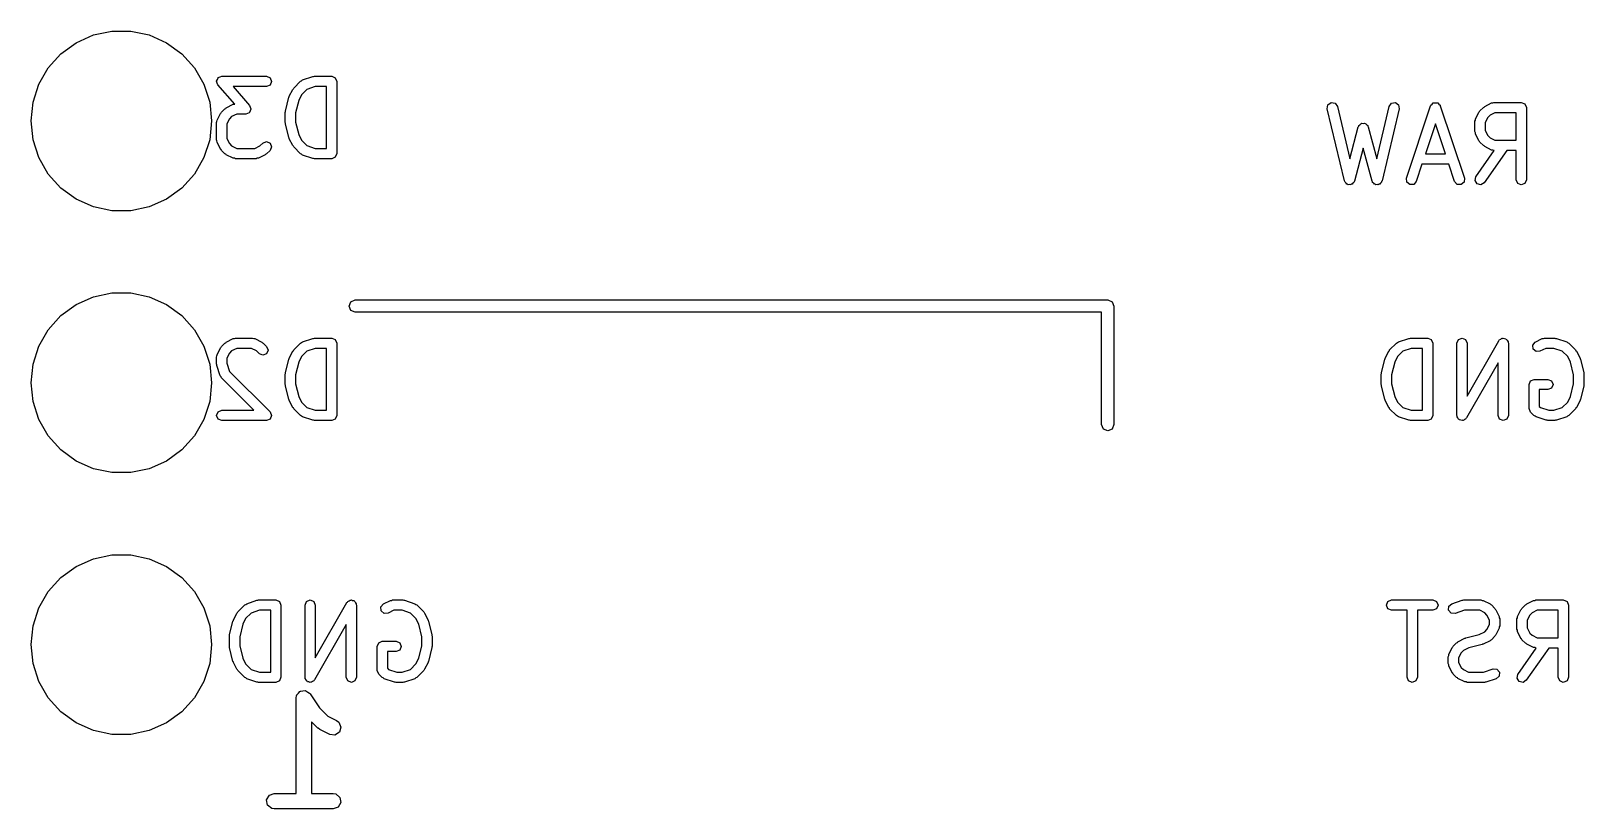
# Model space of a CAD drawing. Extents: x 129 to 198.8, y -112.3 to -31.2.
# Drawn here: x 129 to 144.07, y -38.73 to -31.18 of the extents above; entities that cross this region are included whole.
import ezdxf

# ---------------------------------------------------------------- set-up
doc = ezdxf.new("R2010")
doc.units = 0
doc.layers.add('BLACK', color=7, linetype='CONTINUOUS')

msp = doc.modelspace()

# ---------------------------------------------------------------- linework, layer by layer
at = {"layer": 'BLACK', "linetype": 'CONTINUOUS'}
for p, q in [((129.609, -31.2206), (129.788, -31.1825)), ((129.788, -31.1825), (129.972, -31.1825)), ((129.972, -31.1825), (130.151, -31.2206)), ((129.294, -31.4028), (129.442, -31.2951)), ((129.442, -31.2951), (129.609, -31.2206)), ((130.151, -31.2206), (130.318, -31.2951)), ((130.318, -31.2951), (130.466, -31.4028)), ((129.171, -31.5389), (129.294, -31.4028)), ((130.466, -31.4028), (130.589, -31.5389)), ((129.079, -31.6976), (129.171, -31.5389)), ((130.589, -31.5389), (130.681, -31.6976)), ((130.812, -31.6516), (130.819, -31.6353)), ((130.819, -31.6353), (130.82, -31.6346)), ((130.82, -31.6346), (130.821, -31.633)), ((130.821, -31.633), (130.838, -31.6274)), ((130.838, -31.6274), (130.854, -31.6207)), ((130.854, -31.6207), (131.287, -31.6207)), ((131.287, -31.6207), (131.323, -31.6353)), ((131.323, -31.6353), (131.337, -31.6707)), ((131.638, -31.6566), (131.738, -31.6232)), ((131.738, -31.6232), (131.746, -31.6238)), ((131.746, -31.6238), (131.754, -31.6207)), ((131.754, -31.6207), (131.921, -31.6207)), ((131.921, -31.6207), (131.956, -31.6353)), ((131.956, -31.6353), (131.971, -31.6707)), ((129.023, -31.8718), (129.079, -31.6976)), ((130.681, -31.6976), (130.737, -31.8718)), ((130.804, -31.6673), (130.812, -31.6516)), ((130.805, -31.669), (130.804, -31.6673)), ((130.804, -31.6707), (130.805, -31.669)), ((130.811, -31.6869), (130.804, -31.6707)), ((130.816, -31.7036), (130.811, -31.6869)), ((130.98, -31.8904), (130.816, -31.7036)), ((131.287, -31.7207), (130.964, -31.7207)), ((130.964, -31.7207), (131.125, -31.9044)), ((131.323, -31.706), (131.287, -31.7207)), ((131.337, -31.6707), (131.323, -31.706)), ((131.509, -31.815), (131.543, -31.7483)), ((131.543, -31.7483), (131.549, -31.7429)), ((131.549, -31.7429), (131.552, -31.7353)), ((131.552, -31.7353), (131.619, -31.6686)), ((131.619, -31.6686), (131.629, -31.6642)), ((131.681, -31.7477), (131.628, -31.8003)), ((131.629, -31.6642), (131.638, -31.6566)), ((131.762, -31.7207), (131.681, -31.7477)), ((131.871, -31.7207), (131.762, -31.7207)), ((131.871, -32.3207), (131.871, -31.7207)), ((131.971, -31.6707), (131.971, -32.3707)), ((129.004, -32.054), (129.023, -31.8718)), ((130.737, -31.8718), (130.756, -32.054)), ((130.852, -31.9686), (130.885, -31.9353)), ((130.885, -31.9353), (130.893, -31.9322)), ((130.893, -31.9322), (130.898, -31.9259)), ((130.898, -31.9259), (130.965, -31.8926)), ((130.965, -31.8926), (130.977, -31.8918)), ((130.977, -31.8918), (130.98, -31.8904)), ((131.125, -31.9044), (131.131, -31.9211)), ((131.137, -31.9407), (131.129, -31.9564)), ((131.131, -31.9211), (131.137, -31.9373)), ((131.137, -31.9373), (131.137, -31.939)), ((131.137, -31.939), (131.137, -31.9407)), ((131.472, -31.9585), (131.505, -31.8252)), ((131.505, -31.8252), (131.509, -31.8206)), ((131.509, -31.8206), (131.509, -31.815)), ((131.601, -31.8548), (131.571, -31.9768)), ((131.628, -31.8003), (131.601, -31.8548)), ((141.581, -31.9362), (141.587, -31.8985)), ((141.748, -32.6362), (141.581, -31.9362)), ((141.587, -31.8985), (141.618, -31.876)), ((141.618, -31.876), (141.656, -31.8821)), ((141.656, -31.8821), (141.679, -31.9131)), ((141.679, -31.9131), (141.799, -32.4203)), ((142.061, -32.4203), (142.181, -31.9131)), ((142.279, -31.9362), (142.112, -32.6362)), ((142.181, -31.9131), (142.204, -31.8821)), ((142.204, -31.8821), (142.242, -31.876)), ((142.242, -31.876), (142.273, -31.8985)), ((142.273, -31.8985), (142.279, -31.9362)), ((142.349, -32.6089), (142.583, -31.9089)), ((142.583, -31.9089), (142.585, -31.906)), ((142.585, -31.9023), (142.597, -31.8919)), ((142.585, -31.906), (142.585, -31.9023)), ((142.597, -31.8919), (142.608, -31.8799)), ((142.608, -31.8799), (142.611, -31.8797)), ((142.611, -31.8797), (142.614, -31.8772)), ((142.614, -31.8772), (142.63, -31.8784)), ((142.63, -31.8784), (142.646, -31.8772)), ((142.646, -31.8772), (142.649, -31.8797)), ((142.649, -31.8797), (142.652, -31.8799)), ((142.652, -31.8799), (142.663, -31.8919)), ((142.663, -31.8919), (142.675, -31.9023)), ((142.675, -31.9023), (142.675, -31.906)), ((142.675, -31.906), (142.677, -31.9089)), ((142.677, -31.9089), (142.911, -32.6089)), ((143.061, -31.956), (143.095, -31.9226)), ((143.095, -31.9226), (143.102, -31.9195)), ((143.102, -31.9195), (143.108, -31.9133)), ((143.108, -31.9133), (143.174, -31.8799)), ((143.174, -31.8799), (143.186, -31.8791)), ((143.186, -31.8791), (143.197, -31.8747)), ((143.197, -31.8747), (143.463, -31.8747)), ((143.463, -31.8747), (143.499, -31.8893)), ((143.499, -31.8893), (143.513, -31.9247)), ((143.513, -31.9247), (143.513, -32.6247)), ((129.023, -32.2362), (129.004, -32.054)), ((130.756, -32.054), (130.737, -32.2362)), ((130.804, -32.0707), (130.808, -32.0599)), ((130.804, -32.2373), (130.804, -32.0707)), ((130.808, -32.0599), (130.809, -32.0483)), ((130.809, -32.0483), (130.843, -31.9816)), ((130.843, -31.9816), (130.849, -31.9762)), ((130.849, -31.9762), (130.852, -31.9686)), ((130.928, -32.0336), (130.904, -32.0825)), ((130.904, -32.0825), (130.904, -32.2255)), ((130.95, -32.0118), (130.928, -32.0336)), ((130.999, -31.9873), (130.95, -32.0118)), ((131.087, -31.9873), (130.999, -31.9873)), ((131.104, -31.9806), (131.087, -31.9873)), ((131.12, -31.975), (131.104, -31.9806)), ((131.121, -31.9734), (131.12, -31.975)), ((131.123, -31.9727), (131.121, -31.9734)), ((131.129, -31.9564), (131.123, -31.9727)), ((131.471, -31.9707), (131.473, -31.9648)), ((131.471, -32.0707), (131.471, -31.9707)), ((131.473, -32.0765), (131.471, -32.0707)), ((131.473, -31.9648), (131.472, -31.9585)), ((131.472, -32.0828), (131.473, -32.0765)), ((131.505, -32.2161), (131.472, -32.0828)), ((131.571, -31.9768), (131.571, -32.0645)), ((131.571, -32.0645), (131.601, -32.1865)), ((141.887, -32.0996), (141.897, -32.0917)), ((141.897, -32.0917), (141.905, -32.0814)), ((141.905, -32.0814), (141.912, -32.0805)), ((141.912, -32.0805), (141.917, -32.0764)), ((141.917, -32.0764), (141.93, -32.0781)), ((141.93, -32.0781), (141.943, -32.0764)), ((141.943, -32.0764), (141.948, -32.0805)), ((141.948, -32.0805), (141.955, -32.0814)), ((141.955, -32.0814), (141.963, -32.0917)), ((141.963, -32.0917), (141.973, -32.0996)), ((142.63, -32.0828), (142.533, -32.3747)), ((142.727, -32.3747), (142.63, -32.0828)), ((143.013, -32.058), (143.018, -32.0472)), ((143.013, -32.158), (143.013, -32.058)), ((143.018, -32.0472), (143.019, -32.0356)), ((143.019, -32.0356), (143.052, -31.969)), ((143.052, -31.969), (143.058, -31.9636)), ((143.058, -31.9636), (143.061, -31.956)), ((143.138, -32.021), (143.113, -32.0698)), ((143.113, -32.0698), (143.113, -32.1462)), ((143.16, -31.9991), (143.138, -32.021)), ((143.208, -31.9747), (143.16, -31.9991)), ((143.413, -31.9747), (143.208, -31.9747)), ((143.413, -32.2413), (143.413, -31.9747)), ((129.079, -32.4104), (129.023, -32.2362)), ((130.737, -32.2362), (130.681, -32.4104)), ((130.808, -32.2481), (130.804, -32.2373)), ((130.904, -32.2255), (130.928, -32.2744)), ((131.509, -32.2207), (131.505, -32.2161)), ((131.509, -32.2264), (131.509, -32.2207)), ((131.543, -32.293), (131.509, -32.2264)), ((131.601, -32.1865), (131.628, -32.241)), ((131.628, -32.241), (131.681, -32.2936)), ((141.799, -32.4203), (141.882, -32.1118)), ((141.882, -32.1118), (141.886, -32.1064)), ((141.886, -32.1064), (141.887, -32.0996)), ((141.973, -32.0996), (141.974, -32.1064)), ((141.974, -32.1064), (141.978, -32.1118)), ((141.978, -32.1118), (142.061, -32.4203)), ((143.018, -32.1688), (143.013, -32.158)), ((143.019, -32.1804), (143.018, -32.1688)), ((143.052, -32.247), (143.019, -32.1804)), ((143.113, -32.1462), (143.138, -32.195)), ((143.138, -32.195), (143.16, -32.2169)), ((143.16, -32.2169), (143.208, -32.2413)), ((143.208, -32.2413), (143.413, -32.2413)), ((130.809, -32.2597), (130.808, -32.2481)), ((130.843, -32.3264), (130.809, -32.2597)), ((130.849, -32.3318), (130.843, -32.3264)), ((130.852, -32.3394), (130.849, -32.3318)), ((130.885, -32.3727), (130.852, -32.3394)), ((130.893, -32.3758), (130.885, -32.3727)), ((130.898, -32.3821), (130.893, -32.3758)), ((130.965, -32.4154), (130.898, -32.3821)), ((130.928, -32.2744), (130.95, -32.2962)), ((130.95, -32.2962), (130.999, -32.3207)), ((130.999, -32.3207), (131.176, -32.3207)), ((131.176, -32.3207), (131.224, -32.2962)), ((131.276, -32.3821), (131.21, -32.4154)), ((131.224, -32.2962), (131.252, -32.2686)), ((131.252, -32.2686), (131.287, -32.254)), ((131.282, -32.3758), (131.276, -32.3821)), ((131.289, -32.3727), (131.282, -32.3758)), ((131.287, -32.254), (131.323, -32.2686)), ((131.323, -32.3394), (131.289, -32.3727)), ((131.323, -32.2686), (131.337, -32.304)), ((131.337, -32.304), (131.323, -32.3394)), ((131.549, -32.2984), (131.543, -32.293)), ((131.552, -32.306), (131.549, -32.2984)), ((131.619, -32.3727), (131.552, -32.306)), ((131.629, -32.3771), (131.619, -32.3727)), ((131.638, -32.3848), (131.629, -32.3771)), ((131.738, -32.4181), (131.638, -32.3848)), ((131.681, -32.2936), (131.762, -32.3207)), ((131.762, -32.3207), (131.871, -32.3207)), ((131.971, -32.3707), (131.956, -32.406)), ((141.93, -32.3187), (141.845, -32.6375)), ((142.015, -32.6375), (141.93, -32.3187)), ((142.533, -32.3747), (142.727, -32.3747)), ((143.022, -32.596), (143.201, -32.3413)), ((143.058, -32.2524), (143.052, -32.247)), ((143.061, -32.26), (143.058, -32.2524)), ((143.095, -32.2934), (143.061, -32.26)), ((143.102, -32.2965), (143.095, -32.2934)), ((143.108, -32.3027), (143.102, -32.2965)), ((143.323, -32.3413), (143.104, -32.6533)), ((143.174, -32.3361), (143.108, -32.3027)), ((143.186, -32.3369), (143.174, -32.3361)), ((143.197, -32.3413), (143.186, -32.3369)), ((143.201, -32.3413), (143.197, -32.3413)), ((143.413, -32.3413), (143.323, -32.3413)), ((143.413, -32.6247), (143.413, -32.3413)), ((129.171, -32.5691), (129.079, -32.4104)), ((130.681, -32.4104), (130.589, -32.5691)), ((130.977, -32.4162), (130.965, -32.4154)), ((130.987, -32.4207), (130.977, -32.4162)), ((131.187, -32.4207), (130.987, -32.4207)), ((131.198, -32.4162), (131.187, -32.4207)), ((131.21, -32.4154), (131.198, -32.4162)), ((131.746, -32.4175), (131.738, -32.4181)), ((131.754, -32.4207), (131.746, -32.4175)), ((131.921, -32.4207), (131.754, -32.4207)), ((131.956, -32.406), (131.921, -32.4207)), ((142.499, -32.4747), (142.444, -32.6405)), ((142.761, -32.4747), (142.499, -32.4747)), ((142.816, -32.6405), (142.761, -32.4747)), ((129.294, -32.7052), (129.171, -32.5691)), ((130.589, -32.5691), (130.466, -32.7052)), ((141.752, -32.6423), (141.748, -32.6362)), ((141.753, -32.6497), (141.752, -32.6423)), ((141.763, -32.6572), (141.753, -32.6497)), ((141.77, -32.6672), (141.763, -32.6572)), ((141.778, -32.6684), (141.77, -32.6672)), ((141.784, -32.673), (141.778, -32.6684)), ((141.796, -32.6713), (141.784, -32.673)), ((141.808, -32.6733), (141.796, -32.6713)), ((141.814, -32.6689), (141.808, -32.6733)), ((141.822, -32.6679), (141.814, -32.6689)), ((141.829, -32.6581), (141.822, -32.6679)), ((141.839, -32.6509), (141.829, -32.6581)), ((141.84, -32.6435), (141.839, -32.6509)), ((141.845, -32.6375), (141.84, -32.6435)), ((142.02, -32.6435), (142.015, -32.6375)), ((142.021, -32.6509), (142.02, -32.6435)), ((142.031, -32.6581), (142.021, -32.6509)), ((142.038, -32.6679), (142.031, -32.6581)), ((142.046, -32.6689), (142.038, -32.6679)), ((142.052, -32.6733), (142.046, -32.6689)), ((142.064, -32.6713), (142.052, -32.6733)), ((142.076, -32.673), (142.064, -32.6713)), ((142.082, -32.6684), (142.076, -32.673)), ((142.09, -32.6672), (142.082, -32.6684)), ((142.097, -32.6572), (142.09, -32.6672)), ((142.107, -32.6497), (142.097, -32.6572)), ((142.108, -32.6423), (142.107, -32.6497)), ((142.112, -32.6362), (142.108, -32.6423)), ((142.352, -32.647), (142.349, -32.6089)), ((142.381, -32.6721), (142.352, -32.647)), ((142.419, -32.6694), (142.381, -32.6721)), ((142.444, -32.6405), (142.419, -32.6694)), ((142.841, -32.6694), (142.816, -32.6405)), ((142.879, -32.6721), (142.841, -32.6694)), ((142.908, -32.647), (142.879, -32.6721)), ((142.911, -32.6089), (142.908, -32.647)), ((143.014, -32.6334), (143.022, -32.596)), ((143.035, -32.6656), (143.014, -32.6334)), ((143.072, -32.6739), (143.035, -32.6656)), ((143.104, -32.6533), (143.072, -32.6739)), ((143.428, -32.66), (143.413, -32.6247)), ((143.463, -32.6747), (143.428, -32.66)), ((143.499, -32.66), (143.463, -32.6747)), ((143.513, -32.6247), (143.499, -32.66)), ((129.442, -32.8129), (129.294, -32.7052)), ((129.609, -32.8874), (129.442, -32.8129)), ((130.318, -32.8129), (130.151, -32.8874)), ((130.466, -32.7052), (130.318, -32.8129)), ((129.788, -32.9255), (129.609, -32.8874)), ((129.972, -32.9255), (129.788, -32.9255)), ((130.151, -32.8874), (129.972, -32.9255)), ((129.609, -33.7606), (129.788, -33.7225)), ((129.788, -33.7225), (129.972, -33.7225)), ((129.972, -33.7225), (130.151, -33.7606)), ((129.294, -33.9428), (129.442, -33.8351)), ((129.442, -33.8351), (129.609, -33.7606)), ((130.151, -33.7606), (130.318, -33.8351)), ((130.318, -33.8351), (130.466, -33.9428)), ((132.09, -33.85), (132.108, -33.8076)), ((132.108, -33.8924), (132.09, -33.85)), ((132.108, -33.8076), (132.15, -33.79)), ((132.15, -33.91), (132.108, -33.8924)), ((132.15, -33.79), (139.45, -33.79)), ((139.45, -33.79), (139.492, -33.8076)), ((139.492, -33.8076), (139.51, -33.85)), ((139.51, -33.85), (139.51, -35)), ((129.171, -34.0789), (129.294, -33.9428)), ((130.466, -33.9428), (130.589, -34.0789)), ((139.39, -33.91), (132.15, -33.91)), ((139.39, -35), (139.39, -33.91)), ((129.079, -34.2376), (129.171, -34.0789)), ((130.589, -34.0789), (130.681, -34.2376)), ((130.893, -34.2055), (130.898, -34.1993)), ((130.898, -34.1993), (130.965, -34.1659)), ((130.965, -34.1659), (130.977, -34.1651)), ((130.977, -34.1651), (130.987, -34.1607)), ((130.987, -34.1607), (131.154, -34.1607)), ((131.154, -34.1607), (131.165, -34.1651)), ((131.165, -34.1651), (131.176, -34.1659)), ((131.176, -34.1659), (131.243, -34.1993)), ((131.243, -34.1993), (131.248, -34.2055)), ((131.629, -34.2042), (131.638, -34.1966)), ((131.638, -34.1966), (131.738, -34.1632)), ((131.738, -34.1632), (131.746, -34.1638)), ((131.746, -34.1638), (131.754, -34.1607)), ((131.754, -34.1607), (131.921, -34.1607)), ((131.921, -34.1607), (131.956, -34.1753)), ((131.956, -34.1753), (131.971, -34.2107)), ((142.263, -34.2042), (142.272, -34.1966)), ((142.272, -34.1966), (142.372, -34.1632)), ((142.372, -34.1632), (142.38, -34.1638)), ((142.38, -34.1638), (142.388, -34.1607)), ((142.388, -34.1607), (142.555, -34.1607)), ((142.555, -34.1607), (142.59, -34.1753)), ((142.59, -34.1753), (142.605, -34.2107)), ((142.838, -34.2107), (142.853, -34.1753)), ((142.853, -34.1753), (142.888, -34.1607)), ((142.888, -34.1607), (142.923, -34.1753)), ((142.923, -34.1753), (142.938, -34.2107)), ((142.938, -34.7224), (143.245, -34.1859)), ((143.245, -34.1859), (143.25, -34.1817)), ((143.25, -34.1817), (143.253, -34.1753)), ((143.253, -34.1753), (143.265, -34.1704)), ((143.265, -34.1704), (143.275, -34.1624)), ((143.275, -34.1624), (143.282, -34.1633)), ((143.282, -34.1633), (143.288, -34.1607)), ((143.288, -34.1607), (143.3, -34.1656)), ((143.3, -34.1656), (143.313, -34.1673)), ((143.313, -34.1673), (143.317, -34.1727)), ((143.317, -34.1727), (143.323, -34.1753)), ((143.323, -34.1753), (143.328, -34.1873)), ((143.328, -34.1873), (143.336, -34.1975)), ((143.336, -34.1975), (143.335, -34.2043)), ((143.574, -34.2282), (143.599, -34.1993)), ((143.599, -34.1993), (143.666, -34.1659)), ((143.666, -34.1659), (143.677, -34.1651)), ((143.677, -34.1651), (143.688, -34.1607)), ((143.688, -34.1607), (143.788, -34.1607)), ((143.788, -34.1607), (143.796, -34.1638)), ((143.796, -34.1638), (143.804, -34.1632)), ((143.804, -34.1632), (143.904, -34.1966)), ((143.904, -34.1966), (143.913, -34.2042)), ((129.023, -34.4118), (129.079, -34.2376)), ((130.681, -34.2376), (130.737, -34.4118)), ((130.804, -34.344), (130.808, -34.3332)), ((130.804, -34.4107), (130.804, -34.344)), ((130.808, -34.3332), (130.809, -34.3216)), ((130.809, -34.3216), (130.843, -34.255)), ((130.843, -34.255), (130.849, -34.2496)), ((130.849, -34.2496), (130.852, -34.242)), ((130.852, -34.242), (130.885, -34.2086)), ((130.885, -34.2086), (130.893, -34.2055)), ((130.928, -34.3069), (130.904, -34.3558)), ((130.95, -34.2851), (130.928, -34.3069)), ((130.999, -34.2607), (130.95, -34.2851)), ((131.142, -34.2607), (130.999, -34.2607)), ((131.191, -34.2851), (131.142, -34.2607)), ((131.219, -34.3127), (131.191, -34.2851)), ((131.254, -34.3273), (131.219, -34.3127)), ((131.248, -34.2055), (131.256, -34.2086)), ((131.289, -34.3127), (131.254, -34.3273)), ((131.256, -34.2086), (131.289, -34.242)), ((131.289, -34.242), (131.304, -34.2773)), ((131.304, -34.2773), (131.289, -34.3127)), ((131.509, -34.355), (131.543, -34.2883)), ((131.543, -34.2883), (131.549, -34.2829)), ((131.549, -34.2829), (131.552, -34.2753)), ((131.552, -34.2753), (131.619, -34.2086)), ((131.628, -34.3403), (131.601, -34.3948)), ((131.619, -34.2086), (131.629, -34.2042)), ((131.681, -34.2877), (131.628, -34.3403)), ((131.762, -34.2607), (131.681, -34.2877)), ((131.871, -34.2607), (131.762, -34.2607)), ((131.871, -34.8607), (131.871, -34.2607)), ((131.971, -34.2107), (131.971, -34.9107)), ((142.143, -34.355), (142.177, -34.2883)), ((142.177, -34.2883), (142.183, -34.2829)), ((142.183, -34.2829), (142.186, -34.2753)), ((142.186, -34.2753), (142.253, -34.2086)), ((142.262, -34.3403), (142.235, -34.3948)), ((142.253, -34.2086), (142.263, -34.2042)), ((142.315, -34.2877), (142.262, -34.3403)), ((142.396, -34.2607), (142.315, -34.2877)), ((142.505, -34.2607), (142.396, -34.2607)), ((142.505, -34.8607), (142.505, -34.2607)), ((142.605, -34.2107), (142.605, -34.9107)), ((142.838, -34.9107), (142.838, -34.2107)), ((142.938, -34.2107), (142.938, -34.7224)), ((143.335, -34.2043), (143.338, -34.2107)), ((143.338, -34.2107), (143.338, -34.9107)), ((143.577, -34.2664), (143.574, -34.2282)), ((143.606, -34.2914), (143.577, -34.2664)), ((143.644, -34.2887), (143.606, -34.2914)), ((143.7, -34.2607), (143.644, -34.2887)), ((143.78, -34.2607), (143.7, -34.2607)), ((143.861, -34.2877), (143.78, -34.2607)), ((143.914, -34.3403), (143.861, -34.2877)), ((143.913, -34.2042), (143.923, -34.2086)), ((143.941, -34.3948), (143.914, -34.3403)), ((143.923, -34.2086), (143.99, -34.2753)), ((143.99, -34.2753), (143.993, -34.2829)), ((143.993, -34.2829), (143.999, -34.2883)), ((143.999, -34.2883), (144.033, -34.355)), ((129.004, -34.594), (129.023, -34.4118)), ((130.737, -34.4118), (130.756, -34.594)), ((130.807, -34.4183), (130.804, -34.4107)), ((130.807, -34.4265), (130.807, -34.4183)), ((130.84, -34.5265), (130.807, -34.4265)), ((130.904, -34.3558), (130.904, -34.4026)), ((130.904, -34.4026), (130.931, -34.4837)), ((130.931, -34.4837), (131.323, -34.8753)), ((131.472, -34.4985), (131.505, -34.3652)), ((131.473, -34.5048), (131.472, -34.4985)), ((131.505, -34.3652), (131.509, -34.3606)), ((131.509, -34.3606), (131.509, -34.355)), ((131.601, -34.3948), (131.571, -34.5168)), ((142.106, -34.4985), (142.139, -34.3652)), ((142.107, -34.5048), (142.106, -34.4985)), ((142.139, -34.3652), (142.143, -34.3606)), ((142.143, -34.3606), (142.143, -34.355)), ((142.235, -34.3948), (142.205, -34.5168)), ((143.238, -34.3989), (142.931, -34.9355)), ((143.238, -34.9107), (143.238, -34.3989)), ((143.971, -34.5168), (143.941, -34.3948)), ((144.033, -34.355), (144.033, -34.3606)), ((144.033, -34.3606), (144.037, -34.3652)), ((144.037, -34.3652), (144.07, -34.4985)), ((144.07, -34.4985), (144.069, -34.5048)), ((129.023, -34.7762), (129.004, -34.594)), ((130.756, -34.594), (130.737, -34.7762)), ((130.848, -34.5353), (130.84, -34.5265)), ((130.852, -34.546), (130.848, -34.5353)), ((131.167, -34.8607), (130.852, -34.546)), ((131.471, -34.5107), (131.473, -34.5048)), ((131.471, -34.6107), (131.471, -34.5107)), ((131.473, -34.6165), (131.471, -34.6107)), ((131.472, -34.6228), (131.473, -34.6165)), ((131.505, -34.7561), (131.472, -34.6228)), ((131.571, -34.5168), (131.571, -34.6045)), ((131.571, -34.6045), (131.601, -34.7265)), ((142.105, -34.5107), (142.107, -34.5048)), ((142.105, -34.6107), (142.105, -34.5107)), ((142.107, -34.6165), (142.105, -34.6107)), ((142.106, -34.6228), (142.107, -34.6165)), ((142.139, -34.7561), (142.106, -34.6228)), ((142.205, -34.5168), (142.205, -34.6045)), ((142.205, -34.6045), (142.235, -34.7265)), ((143.538, -34.6107), (143.553, -34.5753)), ((143.538, -34.844), (143.538, -34.6107)), ((143.553, -34.5753), (143.588, -34.5607)), ((143.588, -34.5607), (143.721, -34.5607)), ((143.721, -34.5607), (143.757, -34.5753)), ((143.757, -34.646), (143.721, -34.6607)), ((143.757, -34.5753), (143.771, -34.6107)), ((143.771, -34.6107), (143.757, -34.646)), ((143.941, -34.7265), (143.971, -34.6045)), ((143.971, -34.6045), (143.971, -34.5168)), ((144.07, -34.6228), (144.037, -34.7561)), ((144.069, -34.5048), (144.071, -34.5107)), ((144.071, -34.6107), (144.069, -34.6165)), ((144.069, -34.6165), (144.07, -34.6228)), ((144.071, -34.5107), (144.071, -34.6107)), ((129.079, -34.9504), (129.023, -34.7762)), ((130.737, -34.7762), (130.681, -34.9504)), ((131.509, -34.7607), (131.505, -34.7561)), ((131.509, -34.7664), (131.509, -34.7607)), ((131.543, -34.833), (131.509, -34.7664)), ((131.601, -34.7265), (131.628, -34.781)), ((131.628, -34.781), (131.681, -34.8336)), ((142.143, -34.7607), (142.139, -34.7561)), ((142.143, -34.7664), (142.143, -34.7607)), ((142.177, -34.833), (142.143, -34.7664)), ((142.235, -34.7265), (142.262, -34.781)), ((142.262, -34.781), (142.315, -34.8336)), ((143.721, -34.6607), (143.638, -34.6607)), ((143.638, -34.6607), (143.638, -34.8233)), ((143.861, -34.8336), (143.914, -34.781)), ((143.914, -34.781), (143.941, -34.7265)), ((144.033, -34.7664), (143.999, -34.833)), ((144.037, -34.7561), (144.033, -34.7607)), ((144.033, -34.7607), (144.033, -34.7664)), ((129.171, -35.1091), (129.079, -34.9504)), ((130.681, -34.9504), (130.589, -35.1091)), ((130.804, -34.9107), (130.819, -34.8753)), ((130.819, -34.946), (130.804, -34.9107)), ((130.819, -34.8753), (130.854, -34.8607)), ((130.854, -34.9607), (130.819, -34.946)), ((130.854, -34.8607), (131.167, -34.8607)), ((131.323, -34.946), (131.287, -34.9607)), ((131.323, -34.8753), (131.323, -34.8753)), ((131.323, -34.8753), (131.337, -34.9107)), ((131.337, -34.9107), (131.323, -34.946)), ((131.549, -34.8384), (131.543, -34.833)), ((131.552, -34.846), (131.549, -34.8384)), ((131.619, -34.9127), (131.552, -34.846)), ((131.629, -34.9171), (131.619, -34.9127)), ((131.638, -34.9248), (131.629, -34.9171)), ((131.738, -34.9581), (131.638, -34.9248)), ((131.681, -34.8336), (131.762, -34.8607)), ((131.762, -34.8607), (131.871, -34.8607)), ((131.956, -34.946), (131.921, -34.9607)), ((131.971, -34.9107), (131.956, -34.946)), ((142.183, -34.8384), (142.177, -34.833)), ((142.186, -34.846), (142.183, -34.8384)), ((142.253, -34.9127), (142.186, -34.846)), ((142.263, -34.9171), (142.253, -34.9127)), ((142.272, -34.9248), (142.263, -34.9171)), ((142.372, -34.9581), (142.272, -34.9248)), ((142.315, -34.8336), (142.396, -34.8607)), ((142.396, -34.8607), (142.505, -34.8607)), ((142.59, -34.946), (142.555, -34.9607)), ((142.605, -34.9107), (142.59, -34.946)), ((142.841, -34.917), (142.838, -34.9107)), ((142.84, -34.9238), (142.841, -34.917)), ((142.848, -34.9341), (142.84, -34.9238)), ((142.853, -34.946), (142.848, -34.9341)), ((142.859, -34.9486), (142.853, -34.946)), ((142.863, -34.9541), (142.859, -34.9486)), ((142.876, -34.9557), (142.863, -34.9541)), ((142.911, -34.951), (142.901, -34.9589)), ((142.923, -34.946), (142.911, -34.951)), ((142.926, -34.9397), (142.923, -34.946)), ((142.931, -34.9355), (142.926, -34.9397)), ((143.253, -34.946), (143.238, -34.9107)), ((143.288, -34.9607), (143.253, -34.946)), ((143.323, -34.946), (143.288, -34.9607)), ((143.338, -34.9107), (143.323, -34.946)), ((143.553, -34.8794), (143.538, -34.844)), ((143.586, -34.9127), (143.553, -34.8794)), ((143.597, -34.9171), (143.586, -34.9127)), ((143.606, -34.9248), (143.597, -34.9171)), ((143.706, -34.9581), (143.606, -34.9248)), ((143.638, -34.8233), (143.648, -34.8336)), ((143.648, -34.8336), (143.729, -34.8607)), ((143.729, -34.8607), (143.78, -34.8607)), ((143.78, -34.8607), (143.861, -34.8336)), ((143.904, -34.9248), (143.804, -34.9581)), ((143.913, -34.9171), (143.904, -34.9248)), ((143.923, -34.9127), (143.913, -34.9171)), ((143.99, -34.846), (143.923, -34.9127)), ((143.993, -34.8384), (143.99, -34.846)), ((143.999, -34.833), (143.993, -34.8384)), ((131.287, -34.9607), (130.854, -34.9607)), ((131.746, -34.9575), (131.738, -34.9581)), ((131.754, -34.9607), (131.746, -34.9575)), ((131.921, -34.9607), (131.754, -34.9607)), ((139.408, -35.0424), (139.39, -35)), ((139.45, -35.06), (139.408, -35.0424)), ((139.492, -35.0424), (139.45, -35.06)), ((139.51, -35), (139.492, -35.0424)), ((142.38, -34.9575), (142.372, -34.9581)), ((142.388, -34.9607), (142.38, -34.9575)), ((142.555, -34.9607), (142.388, -34.9607)), ((142.888, -34.9607), (142.876, -34.9557)), ((142.894, -34.958), (142.888, -34.9607)), ((142.901, -34.9589), (142.894, -34.958)), ((143.714, -34.9575), (143.706, -34.9581)), ((143.721, -34.9607), (143.714, -34.9575)), ((143.788, -34.9607), (143.721, -34.9607)), ((143.796, -34.9575), (143.788, -34.9607)), ((143.804, -34.9581), (143.796, -34.9575)), ((129.294, -35.2452), (129.171, -35.1091)), ((129.442, -35.3529), (129.294, -35.2452)), ((130.466, -35.2452), (130.318, -35.3529)), ((130.589, -35.1091), (130.466, -35.2452)), ((129.609, -35.4274), (129.442, -35.3529)), ((130.318, -35.3529), (130.151, -35.4274)), ((129.788, -35.4655), (129.609, -35.4274)), ((129.972, -35.4655), (129.788, -35.4655)), ((130.151, -35.4274), (129.972, -35.4655)), ((129.442, -36.3751), (129.609, -36.3006)), ((129.609, -36.3006), (129.788, -36.2625)), ((129.788, -36.2625), (129.972, -36.2625)), ((129.972, -36.2625), (130.151, -36.3006)), ((130.151, -36.3006), (130.318, -36.3751)), ((129.294, -36.4828), (129.442, -36.3751)), ((130.318, -36.3751), (130.466, -36.4828)), ((129.171, -36.6189), (129.294, -36.4828)), ((130.466, -36.4828), (130.589, -36.6189)), ((129.079, -36.7776), (129.171, -36.6189)), ((130.589, -36.6189), (130.681, -36.7776)), ((131.01, -36.8153), (131.077, -36.7486)), ((131.077, -36.7486), (131.087, -36.7442)), ((131.087, -36.7442), (131.096, -36.7366)), ((131.096, -36.7366), (131.196, -36.7032)), ((131.196, -36.7032), (131.204, -36.7038)), ((131.204, -36.7038), (131.212, -36.7007)), ((131.212, -36.7007), (131.379, -36.7007)), ((131.379, -36.7007), (131.414, -36.7153)), ((131.414, -36.7153), (131.429, -36.7507)), ((131.429, -36.7507), (131.429, -37.4507)), ((131.662, -36.7507), (131.677, -36.7153)), ((131.662, -37.4507), (131.662, -36.7507)), ((131.677, -36.7153), (131.712, -36.7007)), ((131.712, -36.7007), (131.747, -36.7153)), ((131.747, -36.7153), (131.762, -36.7507)), ((131.762, -37.2624), (132.069, -36.7259)), ((131.762, -36.7507), (131.762, -37.2624)), ((132.069, -36.7259), (132.074, -36.7217)), ((132.074, -36.7217), (132.077, -36.7153)), ((132.077, -36.7153), (132.089, -36.7104)), ((132.089, -36.7104), (132.099, -36.7024)), ((132.099, -36.7024), (132.106, -36.7033)), ((132.106, -36.7033), (132.112, -36.7007)), ((132.112, -36.7007), (132.124, -36.7056)), ((132.124, -36.7056), (132.137, -36.7073)), ((132.137, -36.7073), (132.141, -36.7127)), ((132.141, -36.7127), (132.147, -36.7153)), ((132.147, -36.7153), (132.152, -36.7273)), ((132.152, -36.7273), (132.16, -36.7375)), ((132.16, -36.7375), (132.159, -36.7443)), ((132.159, -36.7443), (132.162, -36.7507)), ((132.162, -36.7507), (132.162, -37.4507)), ((132.398, -36.7682), (132.423, -36.7393)), ((132.423, -36.7393), (132.49, -36.7059)), ((132.49, -36.7059), (132.501, -36.7051)), ((132.501, -36.7051), (132.512, -36.7007)), ((132.512, -36.7007), (132.612, -36.7007)), ((132.612, -36.7007), (132.62, -36.7038)), ((132.62, -36.7038), (132.628, -36.7032)), ((132.628, -36.7032), (132.728, -36.7366)), ((132.728, -36.7366), (132.737, -36.7442)), ((132.737, -36.7442), (132.747, -36.7486)), ((132.747, -36.7486), (132.814, -36.8153)), ((142.155, -36.7507), (142.169, -36.7153)), ((142.169, -36.786), (142.155, -36.7507)), ((142.169, -36.7153), (142.205, -36.7007)), ((142.205, -36.7007), (142.605, -36.7007)), ((142.605, -36.7007), (142.64, -36.7153)), ((142.64, -36.7153), (142.655, -36.7507)), ((142.655, -36.7507), (142.64, -36.786)), ((142.757, -36.7998), (142.76, -36.7616)), ((142.76, -36.7616), (142.789, -36.7366)), ((142.789, -36.7366), (142.889, -36.7032)), ((142.889, -36.7032), (142.897, -36.7038)), ((142.897, -36.7038), (142.905, -36.7007)), ((142.905, -36.7007), (143.071, -36.7007)), ((143.071, -36.7007), (143.082, -36.7051)), ((143.082, -36.7051), (143.094, -36.7059)), ((143.094, -36.7059), (143.16, -36.7393)), ((143.16, -36.7393), (143.166, -36.7455)), ((143.166, -36.7455), (143.173, -36.7486)), ((143.173, -36.7486), (143.207, -36.782)), ((143.469, -36.782), (143.503, -36.7486)), ((143.503, -36.7486), (143.51, -36.7455)), ((143.51, -36.7455), (143.516, -36.7393)), ((143.516, -36.7393), (143.582, -36.7059)), ((143.582, -36.7059), (143.594, -36.7051)), ((143.594, -36.7051), (143.605, -36.7007)), ((143.605, -36.7007), (143.871, -36.7007)), ((143.871, -36.7007), (143.907, -36.7153)), ((143.907, -36.7153), (143.921, -36.7507)), ((143.921, -36.7507), (143.921, -37.4507)), ((129.023, -36.9518), (129.079, -36.7776)), ((130.681, -36.7776), (130.737, -36.9518)), ((130.93, -37.0385), (130.963, -36.9052)), ((130.963, -36.9052), (130.967, -36.9006)), ((130.967, -36.895), (131.001, -36.8283)), ((130.967, -36.9006), (130.967, -36.895)), ((131.001, -36.8283), (131.007, -36.8229)), ((131.007, -36.8229), (131.01, -36.8153)), ((131.086, -36.8803), (131.059, -36.9348)), ((131.139, -36.8277), (131.086, -36.8803)), ((131.22, -36.8007), (131.139, -36.8277)), ((131.329, -36.8007), (131.22, -36.8007)), ((131.329, -37.4007), (131.329, -36.8007)), ((132.401, -36.8064), (132.398, -36.7682)), ((132.43, -36.8314), (132.401, -36.8064)), ((132.468, -36.8287), (132.43, -36.8314)), ((132.524, -36.8007), (132.468, -36.8287)), ((132.604, -36.8007), (132.524, -36.8007)), ((132.685, -36.8277), (132.604, -36.8007)), ((132.738, -36.8803), (132.685, -36.8277)), ((132.765, -36.9348), (132.738, -36.8803)), ((132.814, -36.8153), (132.817, -36.8229)), ((132.817, -36.8229), (132.823, -36.8283)), ((132.823, -36.8283), (132.857, -36.895)), ((132.857, -36.895), (132.857, -36.9006)), ((132.857, -36.9006), (132.861, -36.9052)), ((132.861, -36.9052), (132.894, -37.0385)), ((142.205, -36.8007), (142.169, -36.786)), ((142.355, -36.8007), (142.205, -36.8007)), ((142.355, -37.4507), (142.355, -36.8007)), ((142.605, -36.8007), (142.455, -36.8007)), ((142.455, -36.8007), (142.455, -37.4507)), ((142.64, -36.786), (142.605, -36.8007)), ((142.782, -36.8287), (142.757, -36.7998)), ((142.82, -36.8314), (142.782, -36.8287)), ((142.913, -36.8007), (142.82, -36.8314)), ((143.06, -36.8007), (142.913, -36.8007)), ((143.108, -36.8251), (143.06, -36.8007)), ((143.13, -36.847), (143.108, -36.8251)), ((143.155, -36.8958), (143.13, -36.847)), ((143.155, -36.9389), (143.155, -36.8958)), ((143.207, -36.782), (143.21, -36.7896)), ((143.21, -36.7896), (143.216, -36.795)), ((143.216, -36.795), (143.249, -36.8616)), ((143.249, -36.8616), (143.25, -36.8732)), ((143.25, -36.8732), (143.255, -36.884)), ((143.255, -36.884), (143.255, -36.9507)), ((143.421, -36.884), (143.426, -36.8732)), ((143.421, -36.984), (143.421, -36.884)), ((143.426, -36.8732), (143.427, -36.8616)), ((143.427, -36.8616), (143.46, -36.795)), ((143.46, -36.795), (143.466, -36.7896)), ((143.466, -36.7896), (143.469, -36.782)), ((143.546, -36.847), (143.521, -36.8958)), ((143.521, -36.8958), (143.521, -36.9722)), ((143.568, -36.8251), (143.546, -36.847)), ((143.616, -36.8007), (143.568, -36.8251)), ((143.821, -36.8007), (143.616, -36.8007)), ((143.821, -37.0673), (143.821, -36.8007)), ((129.004, -37.134), (129.023, -36.9518)), ((130.737, -36.9518), (130.756, -37.134)), ((130.929, -37.0507), (130.931, -37.0448)), ((130.929, -37.1507), (130.929, -37.0507)), ((130.931, -37.0448), (130.93, -37.0385)), ((131.059, -36.9348), (131.029, -37.0568)), ((131.029, -37.0568), (131.029, -37.1445)), ((132.062, -36.9389), (131.755, -37.4755)), ((132.062, -37.4507), (132.062, -36.9389)), ((132.795, -37.0568), (132.765, -36.9348)), ((132.795, -37.1445), (132.795, -37.0568)), ((132.894, -37.0385), (132.893, -37.0448)), ((132.893, -37.0448), (132.895, -37.0507)), ((132.895, -37.0507), (132.895, -37.1507)), ((142.926, -37.0688), (143.054, -37.0368)), ((143.054, -37.0368), (143.108, -37.0096)), ((143.108, -37.0096), (143.13, -36.9877)), ((143.13, -36.9877), (143.155, -36.9389)), ((143.207, -37.0527), (143.173, -37.086)), ((143.21, -37.0451), (143.207, -37.0527)), ((143.216, -37.0397), (143.21, -37.0451)), ((143.249, -36.973), (143.216, -37.0397)), ((143.25, -36.9614), (143.249, -36.973)), ((143.255, -36.9507), (143.25, -36.9614)), ((143.426, -36.9948), (143.421, -36.984)), ((143.427, -37.0064), (143.426, -36.9948)), ((143.46, -37.073), (143.427, -37.0064)), ((143.521, -36.9722), (143.546, -37.021)), ((143.546, -37.021), (143.568, -37.0429)), ((143.568, -37.0429), (143.616, -37.0673)), ((129.023, -37.3162), (129.004, -37.134)), ((130.756, -37.134), (130.737, -37.3162)), ((130.931, -37.1565), (130.929, -37.1507)), ((130.93, -37.1628), (130.931, -37.1565)), ((130.963, -37.2961), (130.93, -37.1628)), ((131.029, -37.1445), (131.059, -37.2665)), ((132.362, -37.1507), (132.377, -37.1153)), ((132.362, -37.384), (132.362, -37.1507)), ((132.377, -37.1153), (132.412, -37.1007)), ((132.412, -37.1007), (132.545, -37.1007)), ((132.545, -37.2007), (132.462, -37.2007)), ((132.462, -37.2007), (132.462, -37.3633)), ((132.545, -37.1007), (132.581, -37.1153)), ((132.581, -37.186), (132.545, -37.2007)), ((132.581, -37.1153), (132.595, -37.1507)), ((132.595, -37.1507), (132.581, -37.186)), ((132.765, -37.2665), (132.795, -37.1445)), ((132.894, -37.1628), (132.861, -37.2961)), ((132.895, -37.1507), (132.893, -37.1565)), ((132.893, -37.1565), (132.894, -37.1628)), ((142.76, -37.2283), (142.793, -37.1616)), ((142.793, -37.1616), (142.799, -37.1562)), ((142.799, -37.1562), (142.803, -37.1486)), ((142.803, -37.1486), (142.836, -37.1153)), ((142.836, -37.1153), (142.844, -37.1122)), ((142.844, -37.1122), (142.849, -37.1059)), ((142.849, -37.1059), (142.916, -37.0726)), ((142.879, -37.2136), (142.855, -37.2625)), ((142.901, -37.1918), (142.879, -37.2136)), ((142.955, -37.1645), (142.901, -37.1918)), ((142.916, -37.0726), (142.921, -37.0722)), ((142.921, -37.0722), (142.926, -37.0688)), ((143.083, -37.1325), (142.955, -37.1645)), ((143.088, -37.1291), (143.083, -37.1325)), ((143.094, -37.1287), (143.088, -37.1291)), ((143.16, -37.0954), (143.094, -37.1287)), ((143.166, -37.0892), (143.16, -37.0954)), ((143.173, -37.086), (143.166, -37.0892)), ((143.43, -37.422), (143.609, -37.1673)), ((143.466, -37.0784), (143.46, -37.073)), ((143.469, -37.086), (143.466, -37.0784)), ((143.503, -37.1194), (143.469, -37.086)), ((143.51, -37.1225), (143.503, -37.1194)), ((143.516, -37.1287), (143.51, -37.1225)), ((143.731, -37.1673), (143.512, -37.4793)), ((143.582, -37.1621), (143.516, -37.1287)), ((143.594, -37.1629), (143.582, -37.1621)), ((143.605, -37.1673), (143.594, -37.1629)), ((143.609, -37.1673), (143.605, -37.1673)), ((143.616, -37.0673), (143.821, -37.0673)), ((143.821, -37.1673), (143.731, -37.1673)), ((143.821, -37.4507), (143.821, -37.1673)), ((129.079, -37.4904), (129.023, -37.3162)), ((130.737, -37.3162), (130.681, -37.4904)), ((130.967, -37.3007), (130.963, -37.2961)), ((130.967, -37.3064), (130.967, -37.3007)), ((131.001, -37.373), (130.967, -37.3064)), ((131.059, -37.2665), (131.086, -37.321)), ((131.086, -37.321), (131.139, -37.3736)), ((132.462, -37.3633), (132.472, -37.3736)), ((132.685, -37.3736), (132.738, -37.321)), ((132.738, -37.321), (132.765, -37.2665)), ((132.857, -37.3064), (132.823, -37.373)), ((132.861, -37.2961), (132.857, -37.3007)), ((132.857, -37.3007), (132.857, -37.3064)), ((142.755, -37.2507), (142.759, -37.2399)), ((142.755, -37.3173), (142.755, -37.2507)), ((142.759, -37.3281), (142.755, -37.3173)), ((142.759, -37.2399), (142.76, -37.2283)), ((142.76, -37.3397), (142.759, -37.3281)), ((142.793, -37.4064), (142.76, -37.3397)), ((142.855, -37.2625), (142.855, -37.3055)), ((142.855, -37.3055), (142.879, -37.3544)), ((142.879, -37.3544), (142.901, -37.3762)), ((129.171, -37.6491), (129.079, -37.4904)), ((130.681, -37.4904), (130.589, -37.6491)), ((131.007, -37.3784), (131.001, -37.373)), ((131.01, -37.386), (131.007, -37.3784)), ((131.077, -37.4527), (131.01, -37.386)), ((131.087, -37.4571), (131.077, -37.4527)), ((131.096, -37.4648), (131.087, -37.4571)), ((131.196, -37.4981), (131.096, -37.4648)), ((131.139, -37.3736), (131.22, -37.4007)), ((131.204, -37.4975), (131.196, -37.4981)), ((131.212, -37.5007), (131.204, -37.4975)), ((131.379, -37.5007), (131.212, -37.5007)), ((131.22, -37.4007), (131.329, -37.4007)), ((131.414, -37.486), (131.379, -37.5007)), ((131.429, -37.4507), (131.414, -37.486)), ((131.665, -37.457), (131.662, -37.4507)), ((131.664, -37.4638), (131.665, -37.457)), ((131.672, -37.4741), (131.664, -37.4638)), ((131.677, -37.486), (131.672, -37.4741)), ((131.683, -37.4886), (131.677, -37.486)), ((131.687, -37.4941), (131.683, -37.4886)), ((131.7, -37.4957), (131.687, -37.4941)), ((131.712, -37.5007), (131.7, -37.4957)), ((131.718, -37.498), (131.712, -37.5007)), ((131.725, -37.4989), (131.718, -37.498)), ((131.735, -37.491), (131.725, -37.4989)), ((131.747, -37.486), (131.735, -37.491)), ((131.75, -37.4797), (131.747, -37.486)), ((131.755, -37.4755), (131.75, -37.4797)), ((132.077, -37.486), (132.062, -37.4507)), ((132.112, -37.5007), (132.077, -37.486)), ((132.147, -37.486), (132.112, -37.5007)), ((132.162, -37.4507), (132.147, -37.486)), ((132.377, -37.4194), (132.362, -37.384)), ((132.41, -37.4527), (132.377, -37.4194)), ((132.421, -37.4571), (132.41, -37.4527)), ((132.43, -37.4648), (132.421, -37.4571)), ((132.53, -37.4981), (132.43, -37.4648)), ((132.472, -37.3736), (132.553, -37.4007)), ((132.538, -37.4975), (132.53, -37.4981)), ((132.545, -37.5007), (132.538, -37.4975)), ((132.612, -37.5007), (132.545, -37.5007)), ((132.553, -37.4007), (132.604, -37.4007)), ((132.604, -37.4007), (132.685, -37.3736)), ((132.62, -37.4975), (132.612, -37.5007)), ((132.628, -37.4981), (132.62, -37.4975)), ((132.728, -37.4648), (132.628, -37.4981)), ((132.737, -37.4571), (132.728, -37.4648)), ((132.747, -37.4527), (132.737, -37.4571)), ((132.814, -37.386), (132.747, -37.4527)), ((132.817, -37.3784), (132.814, -37.386)), ((132.823, -37.373), (132.817, -37.3784)), ((142.369, -37.486), (142.355, -37.4507)), ((142.405, -37.5007), (142.369, -37.486)), ((142.44, -37.486), (142.405, -37.5007)), ((142.455, -37.4507), (142.44, -37.486)), ((142.799, -37.4118), (142.793, -37.4064)), ((142.803, -37.4194), (142.799, -37.4118)), ((142.836, -37.4527), (142.803, -37.4194)), ((142.844, -37.4558), (142.836, -37.4527)), ((142.849, -37.4621), (142.844, -37.4558)), ((142.916, -37.4954), (142.849, -37.4621)), ((142.901, -37.3762), (142.95, -37.4007)), ((142.927, -37.4962), (142.916, -37.4954)), ((142.938, -37.5007), (142.927, -37.4962)), ((143.105, -37.5007), (142.938, -37.5007)), ((142.95, -37.4007), (143.097, -37.4007)), ((143.097, -37.4007), (143.189, -37.3699)), ((143.112, -37.4975), (143.105, -37.5007)), ((143.12, -37.4981), (143.112, -37.4975)), ((143.22, -37.4648), (143.12, -37.4981)), ((143.189, -37.3699), (143.227, -37.3726)), ((143.249, -37.4397), (143.22, -37.4648)), ((143.227, -37.3726), (143.252, -37.4015)), ((143.252, -37.4015), (143.249, -37.4397)), ((143.422, -37.4594), (143.43, -37.422)), ((143.443, -37.4916), (143.422, -37.4594)), ((143.48, -37.4999), (143.443, -37.4916)), ((143.512, -37.4793), (143.48, -37.4999)), ((143.836, -37.486), (143.821, -37.4507)), ((143.871, -37.5007), (143.836, -37.486)), ((143.907, -37.486), (143.871, -37.5007)), ((143.921, -37.4507), (143.907, -37.486)), ((129.294, -37.7852), (129.171, -37.6491)), ((130.589, -37.6491), (130.466, -37.7852)), ((131.575, -37.6524), (131.58, -37.6267)), ((131.575, -38.5774), (131.575, -37.6524)), ((131.58, -37.6267), (131.582, -37.6234)), ((131.582, -37.6234), (131.583, -37.6191)), ((131.583, -37.6191), (131.599, -37.6041)), ((131.599, -37.6041), (131.612, -37.5874)), ((131.612, -37.5874), (131.617, -37.5867)), ((131.617, -37.5867), (131.62, -37.5837)), ((131.62, -37.5837), (131.642, -37.5823)), ((131.642, -37.5823), (131.663, -37.5785)), ((131.663, -37.5785), (131.667, -37.5807)), ((131.667, -37.5807), (131.671, -37.5804)), ((131.671, -37.5804), (131.689, -37.5933)), ((131.689, -37.5933), (131.707, -37.6042)), ((131.707, -37.6042), (131.709, -37.6082)), ((131.709, -37.6082), (131.712, -37.6108)), ((131.712, -37.6108), (131.804, -37.7475)), ((129.442, -37.8929), (129.294, -37.7852)), ((130.466, -37.7852), (130.318, -37.8929)), ((131.804, -37.7475), (131.885, -37.8288)), ((129.609, -37.9674), (129.442, -37.8929)), ((129.788, -38.0055), (129.609, -37.9674)), ((130.151, -37.9674), (129.972, -38.0055)), ((130.318, -37.8929), (130.151, -37.9674)), ((131.787, -37.9435), (131.725, -37.8811)), ((131.725, -37.8811), (131.725, -38.5774)), ((131.789, -37.9442), (131.787, -37.9435)), ((131.807, -37.9576), (131.789, -37.9442)), ((131.902, -38.0052), (131.807, -37.9576)), ((131.885, -37.8288), (131.969, -37.871)), ((131.969, -37.871), (131.99, -37.8865)), ((131.99, -37.8865), (132.011, -37.9336)), ((132.011, -37.9336), (131.996, -37.9828)), ((129.972, -38.0055), (129.788, -38.0055)), ((131.953, -38.011), (131.902, -38.0052)), ((131.996, -37.9828), (131.953, -38.011)), ((131.29, -38.6394), (131.316, -38.5949)), ((131.299, -38.6899), (131.29, -38.6394)), ((131.339, -38.7229), (131.299, -38.6899)), ((131.316, -38.5949), (131.364, -38.5774)), ((131.364, -38.5774), (131.575, -38.5774)), ((131.725, -38.5774), (131.936, -38.5774)), ((131.936, -38.5774), (131.961, -38.5819)), ((131.984, -38.7098), (131.936, -38.7274)), ((131.961, -38.5819), (132.001, -38.6149)), ((132.01, -38.6654), (131.984, -38.7098)), ((132.001, -38.6149), (132.01, -38.6654)), ((131.364, -38.7274), (131.339, -38.7229)), ((131.936, -38.7274), (131.364, -38.7274))]:
    msp.add_line(p, q, dxfattribs=at)

doc.saveas('drawing.dxf')
